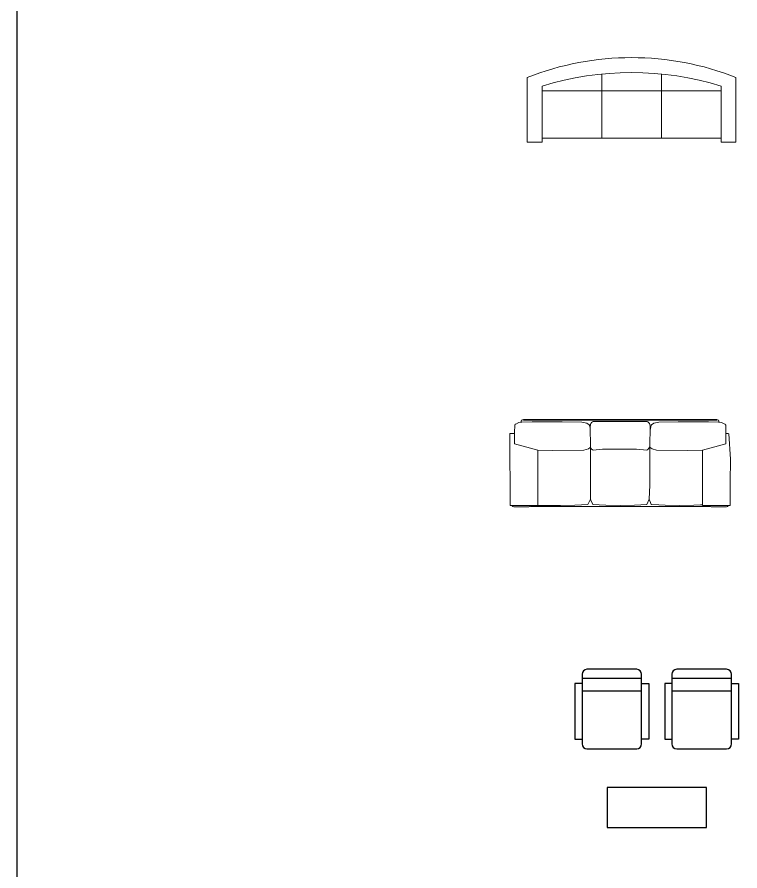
# Model space of a CAD drawing. Header units: millimetres. Extents: x 3103 to 179340, y -10977 to 70536.
# Drawn here: x 136416 to 143688, y 11714 to 20307 of the extents above; entities that cross this region are included whole.
import ezdxf

# ---------------------------------------------------------------- set-up
doc = ezdxf.new("R2010")
doc.units = ezdxf.units.MM
doc.header["$LTSCALE"] = 0.5
doc.layers.add('AS-02', color=11, linetype='Continuous')
doc.layers.add('MEBEL', color=1, linetype='Continuous')
doc.layers.add('Интерьер - Мебель_Ном_пера__4', color=7, linetype='Continuous', lineweight=20, true_color=0x029e21)

# ---------------------------------------------------------------- blocks, each defined once
blk = doc.blocks.new('ZO_7')
at = {"layer": 'AS-02', "color": 11}
for p, q in [((-753.5015986851831, -75.73437166319854), (-153.5015986851831, -75.73437166319854)), ((150.2982164736386, -75.73437166319854), (750.2982164736386, -75.73437166319854)), ((-753.5015986851795, -127.8995481549645), (-824.2049658037685, -127.8995481549645)), ((-824.2049658037685, -127.8995481549645), (-824.2049658037685, -690.1242281217892)), ((-153.5015986851831, -127.8995481549645), (-82.79823156659404, -127.8995481549645)), ((-82.79823156659404, -127.8995481549645), (-82.79823156659404, -690.1242281217892)), ((79.59484935505316, -127.8995481549645), (79.59484935505316, -690.1242281217892)), ((150.2982164736422, -127.8995481549645), (79.59484935505316, -127.8995481549645)), ((750.2982164736386, -127.8995481549645), (821.0015835922276, -127.8995481549645)), ((821.0015835922276, -127.8995481549645), (821.0015835922276, -690.1242281217892)), ((-753.5015986851831, -203.2492475319595), (-153.5015986851831, -203.2492475319595)), ((150.2982164736386, -203.2492475319595), (750.2982164736386, -203.2492475319595)), ((-824.2049658037685, -690.1242281217892), (-753.5015986851795, -690.1242281217892)), ((-82.79823156659404, -690.1242281217892), (-153.5015986851831, -690.1242281217892)), ((79.59484935505316, -690.1242281217892), (150.2982164736422, -690.1242281217892)), ((821.0015835922276, -690.1242281217892), (750.2982164736386, -690.1242281217892))]:
    blk.add_line(p, q, dxfattribs=at)
for points in [[(-753.5015986851831, -35.67438562301686), (-753.5015986851831, -735.6743856230169, 0.414213562373095), (-703.5015986851831, -785.6743856230169), (-203.5015986851831, -785.6743856230169, 0.414213562373095), (-153.5015986851831, -735.6743856230169), (-153.5015986851831, -35.67438562301686, 0.414213562373095), (-203.5015986851831, 14.32561437698313), (-703.5015986851831, 14.32561437698313, 0.414213562373095)], [(150.2982164736386, -35.67438562301686), (150.2982164736386, -735.6743856230169, 0.414213562373095), (200.2982164736386, -785.6743856230169), (700.2982164736386, -785.6743856230169, 0.414213562373095), (750.2982164736386, -735.6743856230169), (750.2982164736386, -35.67438562301686, 0.414213562373095), (700.2982164736386, 14.32561437698313), (200.2982164736386, 14.32561437698313, 0.414213562373095)]]:
    blk.add_lwpolyline(points, format="xyb", close=True, dxfattribs=at)
blk.add_lwpolyline([(-500.757226671827, -1176.674908833152), (-500.757226671827, -1576.674908833152), (499.2427733281729, -1576.674908833152), (499.2427733281729, -1176.674908833152)], close=True, dxfattribs=at)
blk = doc.blocks.new('s-style1-3')
at = {"layer": 'Интерьер - Мебель_Ном_пера__4', "linetype": 'Continuous'}
for p, q in [((-989.4607833108066, 859.1938850597427), (-980.9283607533376, 863.0733092950406)), ((-980.9283607533376, 863.0733092950406), (-980.1102065969754, 863.3549838626118)), ((-972.4346544193394, 865.05901468063), (-980.1102065969754, 863.3549838626118)), ((-980.1102065969754, 862.4856411814769), (-972.4346544193394, 863.6777575037157)), ((-980.1102065969754, 862.4856411814769), (-972.4346544193394, 859.2934104789341)), ((-972.4346544193394, 865.05901468063), (972.4346544193387, 865.0590754780769)), ((972.4346544193387, 863.6778183011627), (-972.4346544193394, 863.6777575037157)), ((972.4346544193387, 859.2934712763811), (-972.4346544193394, 859.2934104789341)), ((980.1100848478443, 863.3550446600586), (972.4346544193387, 865.0590754780769)), ((980.1100848478443, 863.3550446600586), (972.4346544193387, 863.6778183011627)), ((980.1100848478443, 863.3550446600586), (972.4346544193387, 859.2934712763811)), ((980.1100848478443, 863.3550446600586), (980.9284825024674, 863.0733700924876)), ((989.4607833108062, 859.1940066546356), (980.9284825024674, 863.0733700924876)), ((-1062.836792725214, 735.9721748890108), (-1060.002229470983, 809.4948303900705)), ((-1060.002229470983, 809.4948303900705), (-1062.726244514801, 736.2434530933065)), ((-1057.789560774893, 813.3275621867987), (-1060.002229470983, 809.4948303900705)), ((-1057.789560774893, 813.3275621867987), (-1054.973016391963, 817.3837853952236)), ((-1054.973016391963, 817.3837853952236), (-1049.855413444263, 819.859518196013)), ((-1018.499411903413, 835.0977900751383), (-1049.855413444263, 819.859518196013)), ((-997.8286010439597, 837.9606810124035), (-1018.499411903413, 835.0977900751383)), ((-988.8298793170165, 840.1531585120244), (-997.8286010439597, 837.9606810124035)), ((-990.316192701075, 858.2547469105373), (-997.3688763275276, 839.5656727907989)), ((-997.3688763275276, 838.0726898206832), (-997.3688763275276, 839.5656727907989)), ((-990.316192701075, 858.2547469105373), (-989.4607833108066, 859.1938850597427)), ((-988.8298793170165, 840.1531585120244), (-885.7896942779505, 841.1482303116002)), ((-583.2969183220705, 842.1872586646734), (-885.7896942779505, 841.1482303116002)), ((-583.2969183220705, 842.1872586646734), (-386.0908423596018, 839.4533191104903)), ((-335.1661030877789, 828.4598033200051), (-386.0908423596018, 839.4533191104903)), ((-335.1661030877789, 828.4598033200051), (-312.0206194035902, 813.0685650666064)), ((-312.0206194035902, 813.0685650666064), (-308.6111567555585, 807.4557448468457)), ((-302.4861079706367, 777.1856507224174), (-308.6111567555585, 807.4557448468457)), ((-302.0184413437987, 793.243733857122), (-298.1197906897753, 814.5162738520586)), ((-302.0184413437987, 793.243733857122), (-298.0166830921814, 589.6130306467011)), ((-293.4059078585193, 824.6119329592094), (-298.1197906897753, 814.5162738520586)), ((-293.4059078585193, 824.6119329592094), (-291.1221376702683, 829.1496719403867)), ((-291.1221376702683, 829.1496719403867), (-286.18545393036, 833.854482303322)), ((-286.18545393036, 833.854482303322), (-277.7423952346128, 841.3555496026466)), ((-270.0989848274055, 845.4070914077253), (-277.7423952346128, 841.3555496026466)), ((-270.0989848274055, 845.4070914077253), (-135.115845689777, 844.1861570960568)), ((121.5518968198088, 844.186157096057), (-135.115845689777, 844.1861570960568)), ((121.5518968198088, 844.186157096057), (271.0632379402606, 845.4070914077255)), ((271.0632379402606, 845.4070914077255), (277.5928873024673, 842.6291345025986)), ((288.6800936124823, 832.2343519608592), (277.5928873024673, 842.6291345025986)), ((288.6800936124823, 832.2343519608592), (294.3701609713744, 824.6119329592096)), ((294.3701609713744, 824.6119329592096), (299.0839220535, 814.5162738520588)), ((302.9826944566537, 795.0716698701998), (299.0839220535, 814.5162738520588)), ((299.1789102215835, 592.0254643034066), (302.9826944566537, 795.0716698701998)), ((304.2832186677049, 773.2727455873227), (311.2001520137493, 807.4557448468458)), ((314.6094929126507, 813.0685042691606), (311.2001520137493, 807.4557448468458)), ((337.7552200951001, 828.4597425225593), (314.6094929126507, 813.0685042691606)), ((337.7552200951001, 828.4597425225593), (388.6797158686622, 839.4533191104905)), ((585.8859135802614, 842.1872586646739), (388.6797158686622, 839.4533191104905)), ((585.8859135802614, 842.1872586646739), (888.3786895361415, 841.1481695141548)), ((991.4186919515117, 840.1530977145793), (888.3786895361415, 841.1481695141548)), ((990.316436199335, 858.2548077079841), (989.4607833108062, 859.1940066546356)), ((990.316436199335, 858.2548077079841), (997.3688763275271, 839.5657943856919)), ((991.4186919515117, 840.1530977145793), (1000.417657176716, 837.9606810124044)), ((997.3688763275271, 838.7034550856323), (997.3688763275271, 839.5657943856919)), ((1000.417657176716, 837.9606810124044), (1021.088346287039, 835.0977292776931)), ((1021.088346287039, 835.0977292776931), (1052.444286953324, 819.8594573985678)), ((1057.562011650155, 817.3837245977784), (1052.444286953324, 819.8594573985678)), ((1060.378434283953, 813.3275621867996), (1057.562011650155, 817.3837245977784)), ((1060.378434283953, 813.3275621867996), (1062.591224729175, 809.4947695926253)), ((1065.425909732536, 735.9721748890116), (1062.591224729175, 809.4947695926253)), ((1062.591224729175, 809.4947695926253), (1065.315118023862, 736.2434530933074)), ((-1104.427756663202, 723.6868349647575), (-1110.037956592545, 720.0265855224864)), ((-1110.037956592545, 720.0265855224864), (-1110.037956592545, 464.8490344795416)), ((-1062.836792725215, 723.1065093643468), (-1104.427756663202, 723.6868349647575)), ((-1062.726244514801, 736.2434530933065), (-1062.836792725214, 698.9563794280194)), ((-1062.836792725214, 735.9721748890108), (-1062.836792725214, 662.9499431664265)), ((302.2213410651689, 754.4305851811375), (304.2832186677049, 773.2727455873227)), ((1065.315118023862, 736.2434530933074), (1065.425909732536, 698.9563794280203)), ((1065.425909732536, 735.9721748890116), (1065.425909732536, 662.9499431664273)), ((1065.425909732537, 725.1921452534351), (1087.42378611347, 723.6867133698663)), ((1087.42378611347, 723.6867133698663), (1093.033986042812, 720.0264639275952)), ((1093.033986042812, 720.0264639275952), (1109.963080877342, 464.8490952769885)), ((-1061.177225862027, 620.1526543656281), (-1062.833870746084, 662.9499431664265)), ((-1061.177225862027, 620.1526543656281), (-827.8911648161812, 558.2232805725677)), ((827.8161673518475, 558.0710386483839), (1063.750398199818, 619.7470348102433)), ((1063.750398199818, 619.7470348102433), (1063.734849450881, 619.7241902078557)), ((1063.750398199818, 619.7470348102433), (1065.422744255145, 662.9499431664273)), ((-827.8911648161812, 558.2232805725677), (-827.8911648161812, -3.03987233164793e-05)), ((-827.8911648161812, 558.2232805725677), (-677.7754610123689, 552.7358465790767)), ((-677.7754610123689, 552.7358465790767), (-365.1882211558458, 558.4329928565156)), ((-318.6408501188228, 571.5272428005254), (-365.1882211558458, 558.4329928565156)), ((-318.6408501188228, 571.5272428005254), (-301.0561362170295, 583.1105546151862)), ((-301.0561362170295, 583.1105546151862), (-297.9196593409058, 589.3711527143539)), ((-298.9459802887445, 62.91705781512589), (-298.0166830921814, 589.6130306467011)), ((-298.0166830921814, 589.6130306467011), (-293.4059078585192, 578.1184763196427)), ((-286.1854539303599, 568.1343197285561), (-293.4059078585192, 578.1184763196427)), ((-286.1854539303599, 568.1343197285561), (-279.5769111316469, 562.0238724128384)), ((-269.65313951184, 558.3995542611854), (-279.5769111316469, 562.0238724128384)), ((-269.65313951184, 558.3995542611854), (-175.8740282126838, 566.9228229781432)), ((-175.8740282126838, 566.9228229781432), (166.3256019090201, 566.9544672951797)), ((270.6172708755649, 558.3995542611856), (166.3256019090201, 566.9544672951797)), ((270.6172708755649, 558.3995542611856), (280.5411642445021, 562.0238724128386)), ((280.5411642445021, 562.0238724128386), (299.0839220535001, 589.870075464983)), ((299.666773364137, 591.0516266511806), (298.3466093197308, 205.7461723288897)), ((299.0839220535001, 589.870075464983), (299.4132512488787, 591.5576894380067)), ((303.6450097260902, 583.1105546151864), (299.1789102215835, 592.0254643034066)), ((321.2298453770138, 571.5273035979715), (303.6450097260902, 583.1105546151864)), ((321.2298453770138, 571.5273035979715), (367.7770946649065, 558.4329928565159)), ((680.3644562705599, 552.7359073765234), (367.7770946649065, 558.4329928565159)), ((827.8161673518475, 558.0710386483839), (680.3644562705599, 552.7359073765234)), ((827.8161673518475, 558.0710386483839), (827.8161673518475, -3.039872265294007e-05)), ((-1110.037956592545, 464.8490344795416), (-1107.154450187889, 232.424502040409)), ((1109.963080877342, 464.8490952769885), (1107.079452723556, 232.424532439133)), ((-1107.154450187889, 232.424502040409), (-1107.154450187889, -3.039872348236411e-05)), ((292.4305755747959, 62.75466783671431), (298.3466093197308, 205.7461723288897)), ((1107.079452723556, 232.424532439133), (1107.079452723556, -3.039872256999767e-05)), ((-827.891164816181, 0.08358556927325153), (-598.4213257965163, 0.4730649277506048)), ((-598.4213257965163, 0.4730649277506048), (-454.1958449219919, 1.662171776409587)), ((-389.4725462058994, 5.229522721109406), (-454.1958449219919, 1.662171776409587)), ((-325.0570292914862, 10.50215083147171), (-389.4725462058994, 5.229522721109406)), ((-298.9459802887445, 62.91705781512589), (-325.0570292914862, 10.50215083147171)), ((-290.0196099969345, 43.27386363631862), (-298.9459802887445, 62.91705781512589)), ((-275.5718517376439, 11.4804121372133), (-288.2788731289338, 39.44323246210872)), ((-275.5718517376439, 11.4804121372133), (-208.948779590617, 5.229522721109481)), ((-208.948779590617, 5.229522721109481), (-144.2256026236549, 1.662171776409715)), ((-1.813468778932174e-16, 0.4730649277508537), (-144.2256026236549, 1.662171776409715)), ((-1.813468778932174e-16, 0.4730649277508537), (144.2256026236549, 1.662171776409835)), ((208.948779590617, 5.229522721109655), (144.2256026236549, 1.662171776409835)), ((267.6949264983082, 11.36647772330721), (208.948779590617, 5.229522721109655)), ((292.4305755747959, 62.75466783671431), (267.6949264983082, 11.36647772330721)), ((300.825393382669, 42.02642500511703), (292.4305755747959, 62.75466783671431)), ((313.9117486462652, 9.713972740820129), (301.8069784980877, 39.60272325268626)), ((313.9117486462652, 9.713972740820129), (389.4725462058994, 5.229522721109729)), ((389.4725462058994, 5.229522721109729), (454.1957231728615, 1.662171776409964)), ((598.4213257965163, 0.4730649277511025), (454.1957231728615, 1.662171776409964)), ((598.4213257965163, 0.4730649277511025), (742.6469284201713, 1.662171776410084)), ((807.3700445125681, 5.229522721109904), (742.6469284201713, 1.662171776410084)), ((827.8161673518478, 7.124414426767124), (807.3700445125681, 5.229522721109904)), ((-1107.154450187889, -3.039872810423131e-05), (-827.891164816181, -3.039872732545791e-05)), ((-1089.904941805196, -3.039872415783706e-05), (-1079.901394341891, -9.96099276414029)), ((-1079.901394341891, -9.96099276414029), (-1069.897755292535, -14.94151954493323)), ((-1069.897755292535, -14.94151954493241), (-917.6256308908814, -14.94151954493241)), ((-907.6519421276062, -9.960992764140217), (-917.6256308908814, -14.94151954493317)), ((-897.8850637190009, -0.2064875588199104), (-907.6519421276062, -9.960992764140217)), ((-897.8989168213858, -0.2255492248924765), (-897.9329577816728, -0.2543209467347968)), ((-897.8611205582082, -9.96105356158627), (-897.9062438729924, -0.220333111490207)), ((-897.8611205582082, -9.96105356158627), (897.8229522058247, -9.96105356158627)), ((827.8161673518478, -3.039872270823501e-05), (1107.079452723556, -3.039872192946161e-05)), ((897.8229522058244, -9.961053561585524), (897.8690530153328, -3.039872263047651e-05)), ((897.8681297274464, -0.1995256379300206), (897.9321688587606, -0.2536515210897259)), ((897.8681750187179, -0.1897395320374298), (907.6519421276062, -9.960992764139464)), ((907.6519421276062, -9.960992764139464), (917.6257526400118, -14.94151954493241)), ((917.6257526400118, -14.94151954493241), (1069.897755292535, -14.94151954493241)), ((1079.901394341891, -9.960992764139391), (1069.897755292535, -14.94151954493235)), ((1089.904698309165, -3.039872325145867e-05), (1079.901394341891, -9.960992764139391))]:
    blk.add_line(p, q, dxfattribs=at)
blk = doc.blocks.new('m_04')
at = {"lineweight": 0}
for p, q in [((-300.0002507446552, -811.0525000000871), (-300.0005007446525, -164.9275000000871)), ((299.9994992553475, -811.0525000000871), (299.9997492553448, -164.9275000000871)), ((-900.0004257446562, -850.0000000000873), (-900.0004257446562, -286.740000000088)), ((-899.9958507446572, -334.5475000000879), (899.9952492553493, -334.5475000000879)), ((899.9997492553448, -850.0000000000873), (899.9997492553448, -286.740000000088)), ((-900.0004257446562, -811.0525000000871), (899.9997492553448, -811.0525000000871))]:
    blk.add_line(p, q, dxfattribs=at)
for points in [[(-900.0004257446562, -850.0000000000873), (-1050.000425744656, -850.0000000000873), (-1050.000425744656, -200.0000000000873)], [(1049.999749255345, -200.0000000000873), (1049.999749255345, -850.0000000000873), (899.9997492553448, -850.0000000000873)]]:
    blk.add_lwpolyline(points, dxfattribs=at)
for centre, radius, start, end in [((0.0002492553467163816, -2856.250000000087), 2856.250000000099, 68.43140999994777, 111.5686000000344), ((-7.446506060659885e-07, -3179.920000000087), 3029.919999999933, 72.720330000104, 107.2796999999527)]:
    blk.add_arc(centre, radius, start, end, dxfattribs=at)

msp = doc.modelspace()

# ---------------------------------------------------------------- linework, layer by layer
at = {"layer": 'MEBEL'}
msp.add_lwpolyline([(136415.77481296, 55020.55852479499), (179340.464631201, 55020.55852479499), (179340.464631201, 3121.000128208561), (136415.77481296, 3121.000128208561)], close=True, dxfattribs=at)

# ---------------------------------------------------------------- block references
for name, p in [('m_04', (142598.4239272436, 19899.10018588358)), ('ZO_7', (142852.9239272436, 13728.60018588358))]:
    msp.add_blockref(name, p, dxfattribs=at)
at = {"layer": 'MEBEL', "linetype": 'Continuous'}
msp.add_blockref('s-style1-3', (142482.4239272436, 15391.54114080422), dxfattribs=at)

doc.saveas('drawing.dxf')
